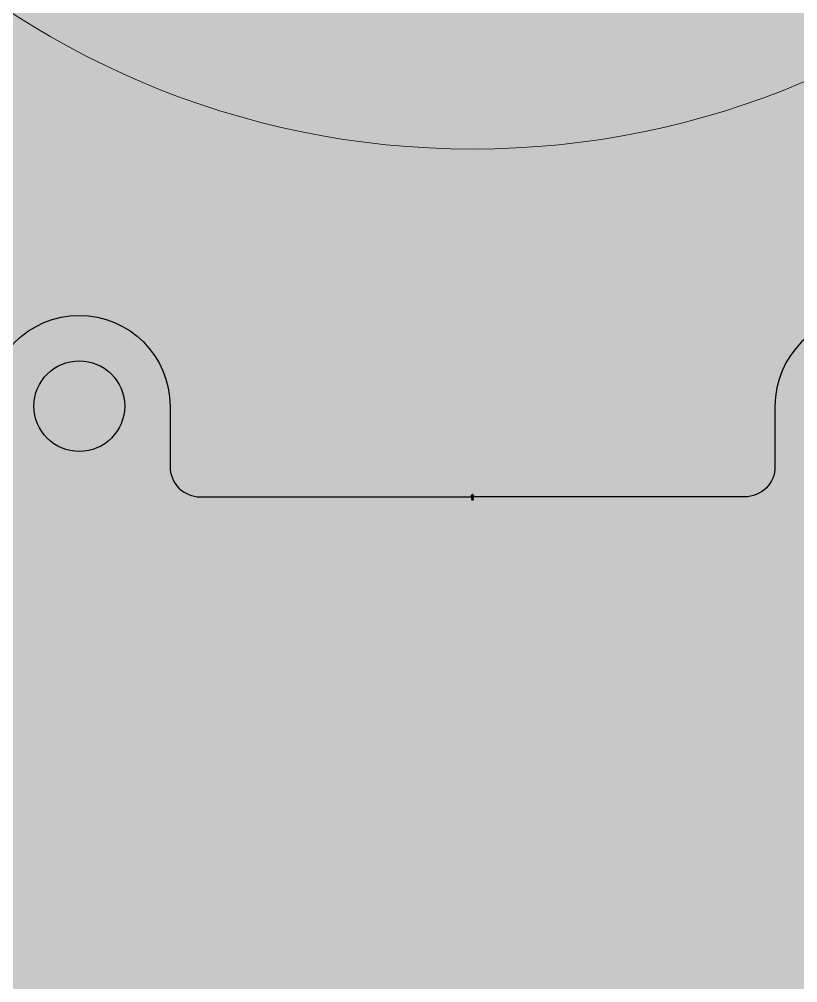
# Model space of a CAD drawing. Header units: millimetres. Extents: x -20671 to 76988, y -14746 to 75470.
# Drawn here: x 6502 to 6759.4, y 11530.9 to 11849.5 of the extents above; entities that cross this region are included whole.
import ezdxf
from ezdxf.enums import TextEntityAlignment as Align

# ---------------------------------------------------------------- set-up
doc = ezdxf.new("R2010")
doc.units = ezdxf.units.MM
doc.set_wipeout_variables(frame=1)
doc.layers.add('PDF_Geometry', color=7, linetype='Continuous', true_color=0xadadad)
doc.layers.add('Техника LTM 1160-5.2 Штрих', color=7, linetype='Continuous', true_color=0xffe79e)
doc.layers.add('Техника LTM 1160-5.2', color=250, linetype='Continuous')
doc.styles.add('arial', font='arial.ttf')
doc.styles.get("Standard").update_dxf_attribs({"font": ''})
doc.styles.get('Standard').set_extended_font_data('Mipgost')

# ---------------------------------------------------------------- blocks, each defined once
blk = doc.blocks.new('LTM 1160-5.2-20230911.16360601')
at = {"layer": 'Техника LTM 1160-5.2 Штрих', "ltscale": 30, "transparency": 16777216}
h = blk.add_hatch(color=256, dxfattribs=at)
h.dxf.hatch_style = 1
edge = h.paths.add_edge_path()
edge.add_arc((0, 328), 52, 54.7554, 125.2446)
edge.add_line((-30.01, 370.47), (-100.37, 320.75))
edge.add_line((-100.37, 320.75), (-200.83, 234.83))
edge.add_arc((0, 0), 309, 130.5373, 160.9778)
edge.add_line((-292.13, 100.71), (-321.18, 16.45))
edge.add_arc((-279.6, -2.24), 45.58, 155.7899, 185.1879)
edge.add_line((-325, -6.37), (-325, -110.6))
edge.add_line((-325, -110.6), (-324.22, -121.78))
edge.add_line((-324.22, -121.78), (-225.02, -800.68))
edge.add_arc((-185.42, -795), 40, 188.1632, 270)
edge.add_line((-185.42, -835), (185.42, -835))
edge.add_arc((185.42, -795), 40, 270, 351.8368)
edge.add_line((225.02, -800.68), (324.22, -121.78))
edge.add_line((324.22, -121.78), (325, -110.6))
edge.add_line((325, -110.6), (325, -6.37))
edge.add_arc((279.6, -2.24), 45.58, 354.8121, 384.2101)
edge.add_line((321.18, 16.45), (292.13, 100.71))
edge.add_arc((0, 0), 309, 19.0222, 49.4627)
edge.add_line((200.83, 234.83), (100.37, 320.75))
edge.add_line((100.37, 320.75), (30.01, 370.47))
at = {"color": 0, "linetype": 'ByBlock', "lineweight": -2, "ltscale": 30, "transparency": 16777216}
blk.add_lwpolyline([(30.01, 370.47, 0.317647), (-30.01, 370.47), (-100.37, 320.75), (-200.83, 234.83, 0.133608), (-292.13, 100.71), (-321.18, 16.45, 0.128981), (-325, -6.37), (-325, -110.6), (-324.22, -121.78), (-225.02, -800.68, 0.373073), (-185.42, -835), (185.42, -835, 0.373073), (225.02, -800.68), (324.22, -121.78), (325, -110.6), (325, -6.37, 0.128981), (321.18, 16.45), (292.13, 100.71, 0.133608), (200.83, 234.83), (100.37, 320.75)], format="xyb", close=True, dxfattribs=at)
for points in [[(-119.42, 304.46, -0.640371), (-112, 301.04, 1.000653), (-58, 301), (-58, 321, -0.414214), (-53, 326), (0, 326)], [(119.42, 304.46, 0.640371), (112, 301.04, -1.000653), (58, 301), (58, 321, 0.414214), (53, 326), (0, 326)], [(-325, -35), (-293, -35, 0.846396), (-281.59, 33.09), (-311.84, 43.52)], [(325, -35), (293, -35, -0.846396), (281.59, 33.09), (311.84, 43.52)], [(-284.3, -395), (-170, -395, 0.414214), (-160, -385), (-160, -365, -1), (-100, -365), (-100, -385, 0.414214), (-90, -395), (0, -395)], [(284.3, -395), (170, -395, -0.414214), (160, -385), (160, -365, 1), (100, -365), (100, -385, -0.414214), (90, -395), (0, -395)]]:
    blk.add_lwpolyline(points, format="xyb", dxfattribs=at)
for points in [[(-242.08, -400), (-189.54, -766.25), (-219.24, -770.51), (-271.78, -404.26)], [(242.08, -400), (189.54, -766.25), (219.24, -770.51), (271.78, -404.26)]]:
    blk.add_lwpolyline(points, close=True, dxfattribs=at)
for centre, radius in [((0, 328), 22), ((-85, 301), 15), ((85, 301), 15), ((0, 0), 67.5), ((-293, 0), 16.11), ((293, 0), 16.11), ((-130, -365), 15), ((130, -365), 15), ((0, -660), 67.5)]:
    blk.add_circle(centre, radius, dxfattribs=at)
at = {"color": 0, "linetype": 'ByBlock', "lineweight": 5, "ltscale": 30, "transparency": 16777216}
blk.add_circle((0, 0), 280, dxfattribs=at)
blk = doc.blocks.new('LTM 1160-5.2-20230911.16435')
at = {"color": 0, "linetype": 'ByBlock', "lineweight": -2, "ltscale": 30, "transparency": 16777216}
blk.add_wipeout([(75, -31), (74, -36), (40, -175), (40, -175), (38, -180), (34, -184), (30, -187), (24, -188), (24, -188), (24, -188), (12, -190), (0, -190), (-12, -190), (-24, -188), (-24, -188), (-24, -188), (-30, -187), (-34, -184), (-38, -180), (-40, -175), (-40, -175), (-74, -36), (-75, -31), (-75, 513), (75, 513)], dxfattribs=at)
at = {"layer": 'Техника LTM 1160-5.2 Штрих', "ltscale": 30, "true_color": 0xadadad, "transparency": 16777216}
h = blk.add_hatch(color=253, dxfattribs=at)
h.dxf.hatch_style = 1
edge = h.paths.add_edge_path()
edge.add_line((75, 513), (75, -31))
edge.add_line((75, -31), (74, -36))
edge.add_line((74, -36), (40, -175))
edge.add_arc((22, -171), 18, 277.39069, 345.96376, ccw=False)
edge.add_arc((0, 0), 190, 262.60931, 277.39069, ccw=False)
edge.add_arc((-22, -171), 18, 194.03624, 262.60931, ccw=False)
edge.add_line((-40, -175), (-74, -36))
edge.add_line((-74, -36), (-75, -31))
edge.add_line((-75, -31), (-75, 513))
edge.add_line((-75, 513), (75, 513))
at = {"color": 0, "linetype": 'ByBlock', "lineweight": -2, "ltscale": 30, "transparency": 16777216}
blk.add_lwpolyline([(75, 513), (75, -31), (74, -36), (40, -175, -0.308467), (24, -188, -0.0645855), (-24, -188, -0.308467), (-40, -175), (-74, -36), (-75, -31), (-75, 513)], format="xyb", close=True, dxfattribs=at)
blk.add_lwpolyline([(75, -31), (74, -26), (18, 216, 0.7919133), (-18, 216), (-74, -26), (-75, -31)], format="xyb", dxfattribs=at)
at = {"layer": 'Defpoints', "color": 0, "linetype": 'ByBlock', "lineweight": -2, "ltscale": 30, "transparency": 16777216}
blk.add_circle((0, 0), 10, dxfattribs=at)
blk = doc.blocks.new('LTM 1160-5.2-9-20230911.164744')
at = {"color": 0, "linetype": 'ByBlock', "lineweight": -2, "ltscale": 30, "transparency": 16777216}
blk.add_blockref('LTM 1160-5.2-20230911.16435', (0, 0), dxfattribs=at)
blk.add_blockref('LTM 1160-5.2-20230911.16360601', (0, 1251), dxfattribs=at)
blk = doc.blocks.new('LTM 1160-5.2-20230911.17012301')
at = {"color": 0, "linetype": 'ByBlock', "lineweight": -2, "ltscale": 30, "transparency": 16777216}
blk.add_wipeout([(-20, 396), (-20, 396), (-22, 395), (-24, 394), (-26, 393), (-28, 391), (-28, 391), (-108, 336), (-108, 336), (-112, 333), (-116, 329), (-119, 325), (-122, 321), (-122, 321), (-122, 321), (-133, 301), (-148, 282), (-164, 265), (-182, 250), (-182, 250), (-182, 250), (-218, 219), (-249, 184), (-274, 144), (-292, 101), (-292, 101), (-323, 10), (-323, 10), (-324, 8), (-325, 5), (-325, 3), (-325, 0), (-325, 0), (-325, -154), (-325, -154), (-325, -155), (-324, -157), (-322, -158), (-320, -159), (-265, -159), (-265, -159), (-263, -159), (-261, -160), (-260, -162), (-260, -163), (-260, -180), (-280, -180), (-280, -200), (-319, -200), (-322, -203), (-322, -237), (-319, -240), (-280, -240), (-280, -260), (-260, -260), (-260, -276), (-260, -276), (-260, -278), (-261, -280), (-263, -281), (-265, -282), (-265, -282), (-320, -282), (-320, -282), (-322, -282), (-324, -283), (-325, -285), (-325, -287), (-325, -293), (-325, -293), (-325, -296), (-324, -300), (-323, -303), (-322, -307), (-313, -330), (-313, -330), (-313, -331), (-312, -332), (-311, -333), (-310, -333), (-282, -405), (-282, -405), (-278, -409), (-274, -409), (-270, -405), (-270, -400), (-270, -400), (-286, -357), (-286, -357), (-286, -340), (-273, -328), (-256, -329), (-244, -341), (-244, -341), (-201, -453), (-201, -453), (-202, -470), (-214, -482), (-231, -482), (-243, -469), (-243, -469), (-260, -426), (-260, -426), (-263, -423), (-268, -423), (-272, -426), (-272, -431), (-272, -431), (-244, -502), (-244, -502), (-245, -504), (-245, -505), (-245, -506), (-245, -507), (-245, -507), (-167, -709), (-160, -721), (-160, -721), (-155, -733), (-147, -744), (-135, -751), (-123, -755), (-123, -755), (123, -755), (123, -755), (135, -751), (147, -744), (155, -733), (160, -721), (160, -721), (167, -709), (245, -507), (245, -507), (245, -506), (245, -505), (245, -504), (244, -502), (244, -502), (272, -431), (272, -431), (272, -426), (268, -423), (263, -423), (260, -426), (260, -426), (243, -469), (243, -469), (231, -482), (214, -482), (202, -470), (201, -453), (201, -453), (244, -341), (244, -341), (256, -329), (273, -328), (286, -340), (286, -357), (270, -400), (270, -400), (270, -405), (274, -409), (278, -409), (282, -405), (282, -405), (310, -333), (310, -333), (311, -333), (312, -332), (313, -331), (313, -330), (322, -307), (322, -307), (323, -303), (324, -300), (325, -296), (325, -293), (325, -287), (325, -287), (325, -285), (324, -283), (322, -282), (320, -282), (265, -282), (265, -282), (263, -281), (261, -280), (260, -278), (260, -276), (260, -276), (260, -260), (280, -260), (280, -240), (319, -240), (322, -237), (322, -203), (319, -200), (280, -200), (280, -180), (260, -180), (260, -163), (260, -163), (260, -162), (261, -160), (263, -159), (265, -159), (320, -159), (320, -159), (322, -158), (324, -157), (325, -155), (325, -154), (325, 0), (325, 0), (325, 3), (325, 5), (324, 8), (323, 10), (323, 10), (292, 101), (292, 101), (274, 144), (249, 184), (218, 219), (182, 250), (182, 250), (182, 250), (164, 265), (148, 282), (133, 301), (122, 321), (122, 321), (122, 321), (119, 325), (116, 329), (112, 333), (108, 336), (28, 391), (28, 391), (26, 393), (24, 394), (22, 395), (20, 396), (20, 396), (20, 435), (-20, 435)], dxfattribs=at)
at = {"layer": 'Техника LTM 1160-5.2 Штрих', "ltscale": 30, "transparency": 16777216}
h = blk.add_hatch(color=256, dxfattribs=at)
h.dxf.hatch_style = 1
edge = h.paths.add_edge_path()
edge.add_line((-20, 435), (-20, 396))
edge.add_arc((0, 350), 50, 113.57794, 124.50101)
edge.add_line((-28, 391), (-108, 336))
edge.add_arc((-85, 303), 41, 124.50077, 153.22091)
edge.add_arc((-300, 411), 200, 306.13509, 333.22087, ccw=False)
edge.add_arc((0, 0), 309, 126.13508, 160.97784)
edge.add_line((-292, 101), (-323, 10))
edge.add_arc((-293, 0), 32, 160.97774, 180.0002)
edge.add_line((-325, 0), (-325, -154))
edge.add_arc((-320, -154), 5, 179.99984, 270.00016)
edge.add_line((-320, -159), (-265, -159))
edge.add_arc((-265, -164), 5, 0.00081, 89.99953, ccw=False)
edge.add_line((-260, -163), (-260, -180))
edge.add_line((-260, -180), (-280, -180))
edge.add_line((-280, -180), (-280, -200))
edge.add_line((-280, -200), (-319, -200))
edge.add_line((-319, -200), (-322, -203))
edge.add_line((-322, -203), (-322, -237))
edge.add_line((-322, -237), (-319, -240))
edge.add_line((-319, -240), (-280, -240))
edge.add_line((-280, -240), (-280, -260))
edge.add_line((-280, -260), (-260, -260))
edge.add_line((-260, -260), (-260, -276))
edge.add_arc((-265, -276), 5, 270.00008, 359.99997, ccw=False)
edge.add_line((-265, -282), (-320, -282))
edge.add_arc((-320, -286), 5, 89.99959, 180.00041)
edge.add_line((-325, -287), (-325, -293))
edge.add_arc((-285, -293), 40.1, 180.01123, 201.01488)
edge.add_line((-322, -307), (-313, -330))
edge.add_arc((-309, -328), 5, 201.05971, 260.8739)
edge.add_line((-310, -333), (-282, -405))
edge.add_arc((-276, -403), 6.5, 201.03753, 381.03734)
edge.add_line((-270, -400), (-286, -357))
edge.add_arc((-265, -349), 22.5, 21.03749, 201.03752, ccw=False)
edge.add_line((-244, -341), (-201, -453))
edge.add_arc((-222, -461), 22.5, -158.96249, 21.03748, ccw=False)
edge.add_line((-243, -469), (-260, -426))
edge.add_arc((-266, -429), 6.5, 21.03747, 201.03765)
edge.add_line((-272, -431), (-244, -502))
edge.add_arc((-241, -506), 5, 142.17504, 201.06094)
edge.add_line((-245, -507), (-167, -709))
edge.add_line((-167, -709), (-160, -721))
edge.add_arc((-116, -710), 45.3, 193.99554, 262.25855)
edge.add_line((-123, -755), (123, -755))
edge.add_arc((116, -710), 45.3, 277.74145, 346.00446)
edge.add_line((160, -721), (167, -709))
edge.add_line((167, -709), (245, -507))
edge.add_arc((241, -506), 5, 338.93906, 397.82496)
edge.add_line((244, -502), (272, -431))
edge.add_arc((266, -429), 6.5, 338.96235, 518.96253)
edge.add_line((260, -426), (243, -469))
edge.add_arc((222, -461), 22.5, 158.96252, 338.96249, ccw=False)
edge.add_line((201, -453), (244, -341))
edge.add_arc((265, -349), 22.5, -21.03752, 158.96251, ccw=False)
edge.add_line((286, -357), (270, -400))
edge.add_arc((276, -403), 6.5, 158.96266, 338.96247)
edge.add_line((282, -405), (310, -333))
edge.add_arc((309, -328), 5, 279.1261, 338.94029)
edge.add_line((313, -330), (322, -307))
edge.add_arc((285, -293), 40.1, 338.98512, 359.98877)
edge.add_line((325, -293), (325, -287))
edge.add_arc((320, -286), 5, 359.99959, 450.00041)
edge.add_line((320, -282), (265, -282))
edge.add_arc((265, -276), 5, 180.00003, 269.99992, ccw=False)
edge.add_line((260, -276), (260, -260))
edge.add_line((260, -260), (280, -260))
edge.add_line((280, -260), (280, -240))
edge.add_line((280, -240), (319, -240))
edge.add_line((319, -240), (322, -237))
edge.add_line((322, -237), (322, -203))
edge.add_line((322, -203), (319, -200))
edge.add_line((319, -200), (280, -200))
edge.add_line((280, -200), (280, -180))
edge.add_line((280, -180), (260, -180))
edge.add_line((260, -180), (260, -163))
edge.add_arc((265, -164), 5, 90.00047, 179.99919, ccw=False)
edge.add_line((265, -159), (320, -159))
edge.add_arc((320, -154), 5, 269.99984, 360.00016)
edge.add_line((325, -154), (325, 0))
edge.add_arc((293, 0), 32, 359.9998, 379.02226)
edge.add_line((323, 10), (292, 101))
edge.add_arc((0, 0), 309, 19.02216, 53.86492)
edge.add_arc((300, 411), 200, 206.77913, 233.86491, ccw=False)
edge.add_arc((85, 303), 41, 26.77909, 55.49923)
edge.add_line((108, 336), (28, 391))
edge.add_arc((0, 350), 50, 55.49899, 66.42206)
edge.add_line((20, 396), (20, 435))
edge.add_line((20, 435), (-20, 435))
at = {"color": 0, "linetype": 'ByBlock', "lineweight": -2, "ltscale": 30, "transparency": 16777216}
blk.add_lwpolyline([(-20, 435), (-20, 396, 0.047697), (-28, 391), (-108, 336, 0.1259754), (-122, 321, -0.1187374), (-182, 250, 0.1532124), (-292, 101), (-323, 10, 0.0831923), (-325, 0), (-325, -154, 0.4142152), (-320, -159), (-265, -159, -0.414207), (-260, -163), (-260, -180), (-280, -180), (-280, -200), (-319, -200), (-322, -203), (-322, -237), (-319, -240), (-280, -240), (-280, -260), (-260, -260), (-260, -276, -0.414213), (-265, -282), (-320, -282, 0.4142177), (-325, -287), (-325, -293, 0.0919031), (-322, -307), (-313, -330, 0.2670804), (-310, -333), (-282, -405, 0.9999983), (-270, -400), (-286, -357, -1.0000002), (-244, -341), (-201, -453, -0.9999997), (-243, -469), (-260, -426, 1.0000016), (-272, -431), (-244, -502, 0.2627457), (-245, -507), (-167, -709), (-160, -721, 0.306986), (-123, -755), (123, -755, 0.306986), (160, -721), (167, -709), (245, -507, 0.2627457), (244, -502), (272, -431, 1.0000016), (260, -426), (243, -469, -0.9999997), (201, -453), (244, -341, -1.0000002), (286, -357), (270, -400, 0.9999983), (282, -405), (310, -333, 0.2670804), (313, -330), (322, -307, 0.0919031), (325, -293), (325, -287, 0.4142177), (320, -282), (265, -282, -0.414213), (260, -276), (260, -260), (280, -260), (280, -240), (319, -240), (322, -237), (322, -203), (319, -200), (280, -200), (280, -180), (260, -180), (260, -163, -0.414207), (265, -159), (320, -159, 0.4142152), (325, -154), (325, 0, 0.0831923), (323, 10), (292, 101, 0.1532124), (182, 250, -0.1187374), (122, 321, 0.1259754), (108, 336), (28, 391, 0.047697), (20, 396), (20, 435)], format="xyb", close=True, dxfattribs=at)
for points in [[(-325, -40, -0.414214), (-320, -35), (-293, -35, 0.8463964), (-282, 33), (-307, 42, -0.4142132), (-310, 48)], [(-20, 396, -0.2087125), (20, 396)], [(325, -40, 0.414214), (320, -35), (293, -35, -0.8463964), (282, 33), (307, 42, 0.4142132), (310, 48)], [(-244, -502, -0.1366227), (-242, -501), (-212, -489, 0.4142135), (-194, -450), (-237, -338, 0.4005564), (-275, -321), (-307, -333, -0.13248), (-310, -333)], [(-160, -721, 0.2185169), (-130, -735), (130, -735, 0.2185169), (160, -721)], [(244, -502, 0.1366227), (242, -501), (212, -489, -0.4142135), (194, -450), (237, -338, -0.4005564), (275, -321), (307, -333, 0.13248), (310, -333)]]:
    blk.add_lwpolyline(points, format="xyb", dxfattribs=at)
for points in [[(-182, 250), (-131, 280), (131, 280), (182, 250)], [(5, 280), (5, 330), (-5, 330), (-5, 280)], [(-280, -240), (-280, -200)], [(-265, -282), (265, -282)], [(-260, -180), (-260, -260)], [(260, -180), (260, -260)], [(280, -240), (280, -200)]]:
    blk.add_lwpolyline(points, dxfattribs=at)
for centre, radius in [((-293, 0), 11), ((-85, 302), 26), ((-85, 302), 15), ((0, 0), 55), ((0, 348), 26), ((85, 302), 26), ((85, 302), 15), ((293, 0), 11), ((0, -620), 60.5)]:
    blk.add_circle(centre, radius, dxfattribs=at)
at = {"color": 0, "linetype": 'ByBlock', "lineweight": 5, "ltscale": 30, "transparency": 16777216}
blk.add_circle((0, 0), 280, dxfattribs=at)
blk = doc.blocks.new('LTM 1160-5.2-20230911.170531')
at = {"color": 0, "linetype": 'ByBlock', "lineweight": -2, "ltscale": 30, "transparency": 16777216}
blk.add_wipeout([(-59, 355), (-59, 355), (-59, 351), (-61, 347), (-62, 344), (-65, 341), (-68, 338), (-79, 345), (-79, 350), (-97, 350), (-97, 350), (-99, 349), (-101, 348), (-103, 347), (-103, 345), (-103, 345), (-178, 145), (-173, 144), (-165, 167), (-157, 164), (-153, 165), (-81, 274), (-81, 274), (-79, 277), (-77, 279), (-75, 281), (-73, 283), (-73, 283), (-62, 264), (-59, 254), (-59, 70), (-59, 70), (-64, 43), (-80, 20), (-102, 5), (-129, 0), (-129, 0), (-129, 0), (-161, 8), (-186, 29), (-198, 60), (-195, 92), (-195, 92), (-171, 165), (-171, 165), (-172, 173), (-177, 179), (-184, 182), (-192, 180), (-192, 180), (-225, 161), (-254, 136), (-276, 105), (-291, 70), (-291, 70), (-291, 70), (-299, 10), (-284, -49), (-250, -99), (-200, -134), (-142, -150), (-129, -150), (129, -150), (129, -150), (189, -139), (241, -108), (279, -61), (297, -3), (295, 58), (291, 70), (291, 70), (276, 105), (254, 136), (225, 161), (192, 180), (192, 180), (192, 180), (184, 182), (177, 179), (172, 173), (171, 165), (171, 165), (195, 92), (195, 92), (198, 60), (186, 29), (161, 8), (129, 0), (129, 0), (129, 0), (102, 5), (80, 20), (64, 43), (59, 70), (59, 70), (59, 254), (62, 264), (73, 283), (73, 283), (75, 281), (77, 279), (79, 277), (81, 274), (153, 165), (157, 164), (165, 167), (173, 144), (178, 145), (103, 345), (103, 345), (103, 347), (101, 348), (99, 349), (97, 350), (97, 350), (79, 350), (79, 345), (68, 338), (65, 341), (65, 341), (62, 344), (61, 347), (59, 351), (59, 355), (59, 355), (59, 433), (-59, 433)], dxfattribs=at)
at = {"layer": 'Техника LTM 1160-5.2 Штрих', "ltscale": 30, "true_color": 0xadadad, "transparency": 16777216}
h = blk.add_hatch(color=253, dxfattribs=at)
h.dxf.hatch_style = 1
edge = h.paths.add_edge_path()
edge.add_line((-59, 433), (-59, 355))
edge.add_arc((-79, 355), 20.1, -44.97259, 0.02764, ccw=False)
edge.add_line((-65, 341), (-68, 338))
edge.add_line((-68, 338), (-79, 345))
edge.add_line((-79, 345), (-79, 350))
edge.add_line((-79, 350), (-97, 350))
edge.add_arc((-97, 343), 6.5, 89.61669, 159.61711)
edge.add_line((-103, 345), (-178, 145))
edge.add_line((-178, 145), (-173, 144))
edge.add_line((-173, 144), (-165, 167))
edge.add_line((-165, 167), (-157, 164))
edge.add_line((-157, 164), (-153, 165))
edge.add_line((-153, 165), (-81, 274))
edge.add_arc((-47, 252), 40, 129.31886, 146.61704, ccw=False)
edge.add_line((-73, 283), (-62, 264))
edge.add_line((-62, 264), (-59, 254))
edge.add_line((-59, 254), (-59, 70))
edge.add_arc((-129, 70), 70, 270, 359.93097, ccw=False)
edge.add_arc((-129, 70), 70, 161.32744, 270, ccw=False)
edge.add_line((-195, 92), (-171, 165))
edge.add_arc((-185, 168), 14, 345.93719, 480.37819)
edge.add_arc((-119, 14), 181, 113.73778, 162.09781)
edge.add_arc((-129, 20), 170, 162.89572, 269.99964)
edge.add_line((-129, -150), (129, -150))
edge.add_arc((129, 20), 170, 270.00036, 377.10428)
edge.add_arc((119, 14), 181, 17.90219, 66.26222)
edge.add_arc((185, 168), 14, 59.62181, 194.06281)
edge.add_line((171, 165), (195, 92))
edge.add_arc((129, 70), 70, -90, 18.67256, ccw=False)
edge.add_arc((129, 70), 70, 180.06903, 270, ccw=False)
edge.add_line((59, 70), (59, 254))
edge.add_line((59, 254), (62, 264))
edge.add_line((62, 264), (73, 283))
edge.add_arc((47, 252), 40, 33.38296, 50.68114, ccw=False)
edge.add_line((81, 274), (153, 165))
edge.add_line((153, 165), (157, 164))
edge.add_line((157, 164), (165, 167))
edge.add_line((165, 167), (173, 144))
edge.add_line((173, 144), (178, 145))
edge.add_line((178, 145), (103, 345))
edge.add_arc((97, 343), 6.5, 20.38289, 90.38331)
edge.add_line((97, 350), (79, 350))
edge.add_line((79, 350), (79, 345))
edge.add_line((79, 345), (68, 338))
edge.add_line((68, 338), (65, 341))
edge.add_arc((79, 355), 20.1, 179.97236, 224.97259, ccw=False)
edge.add_line((59, 355), (59, 433))
edge.add_line((59, 433), (-59, 433))
at = {"color": 0, "linetype": 'ByBlock', "lineweight": -2, "ltscale": 30, "transparency": 16777216}
blk.add_lwpolyline([(-59, 433), (-59, 355, -0.1989134), (-65, 341), (-68, 338), (-79, 345), (-79, 350), (-97, 350, 0.3153008), (-103, 345), (-178, 145), (-173, 144), (-165, 167), (-157, 164), (-153, 165), (-81, 274, -0.0756212), (-73, 283), (-62, 264), (-59, 254), (-59, 70, -0.4138607), (-129, 0, -0.5132275), (-195, 92), (-171, 165, 0.6646563), (-192, 180, 0.214199), (-291, 70, 0.5046103), (-129, -150), (129, -150, 0.5046103), (291, 70, 0.214199), (192, 180, 0.6646563), (171, 165), (195, 92, -0.5132275), (129, 0, -0.4138607), (59, 70), (59, 254), (62, 264), (73, 283, -0.0756212), (81, 274), (153, 165), (157, 164), (165, 167), (173, 144), (178, 145), (103, 345, 0.3153008), (97, 350), (79, 350), (79, 345), (68, 338), (65, 341, -0.1989134), (59, 355), (59, 433)], format="xyb", close=True, dxfattribs=at)
for points in [[(-68, 338), (-55, 330, -0.6442998), (-59, 290, 0.0959232), (-73, 283)], [(68, 338), (55, 330, 0.6442998), (59, 290, -0.0959232), (73, 283)]]:
    blk.add_lwpolyline(points, format="xyb", dxfattribs=at)
for centre, radius in [((-66, 311), 15), ((0, 0), 10), ((66, 311), 15)]:
    blk.add_circle(centre, radius, dxfattribs=at)
blk = doc.blocks.new('LTM 1160-5.2-5-20230912.100055')
at = {"color": 0, "linetype": 'ByBlock', "lineweight": -2, "ltscale": 30, "transparency": 16777216}
blk.add_blockref('LTM 1160-5.2-20230911.170531', (0, 0), dxfattribs=at)
blk.add_blockref('LTM 1160-5.2-20230911.17012301', (0, 1125), dxfattribs=at)
blk = doc.blocks.new('LTM 1160-5.2-20230912.09592')
at = {"color": 0, "linetype": 'ByBlock', "lineweight": -2, "ltscale": 30, "transparency": 16777216}
blk.add_wipeout([(59, -25), (31, -138), (31, -138), (29, -142), (27, -145), (23, -148), (19, -149), (19, -149), (19, -149), (10, -150), (0, -150), (-10, -150), (-19, -149), (-19, -149), (-19, -149), (-23, -148), (-27, -145), (-29, -142), (-31, -138), (-31, -138), (-59, -25), (-59, 370), (59, 370)], dxfattribs=at)
at = {"layer": 'Техника LTM 1160-5.2 Штрих', "ltscale": 30, "true_color": 0xadadad, "transparency": 16777216}
h = blk.add_hatch(color=253, dxfattribs=at)
h.dxf.hatch_style = 1
edge = h.paths.add_edge_path()
edge.add_line((59, 370), (59, -25))
edge.add_line((59, -25), (31, -138))
edge.add_arc((17, -135), 14.2, 277.93523, 345.43814, ccw=False)
edge.add_arc((0, 0), 150, 262.59008, 277.40992, ccw=False)
edge.add_arc((-17, -135), 14.2, 194.56186, 262.06477, ccw=False)
edge.add_line((-31, -138), (-59, -25))
edge.add_line((-59, -25), (-59, 370))
edge.add_line((-59, 370), (59, 370))
at = {"color": 0, "linetype": 'ByBlock', "lineweight": -2, "ltscale": 30, "transparency": 16777216}
blk.add_lwpolyline([(59, 370), (59, -25), (31, -138, -0.3033606), (19, -149, -0.064754), (-19, -149, -0.3033606), (-31, -138), (-59, -25), (-59, 370)], format="xyb", close=True, dxfattribs=at)
blk.add_lwpolyline([(59, -25), (46, 70), (13, 174, 0.6274895), (-13, 174), (-46, 70), (-59, -25)], format="xyb", dxfattribs=at)
at = {"layer": 'Defpoints', "color": 0, "linetype": 'ByBlock', "lineweight": -2, "ltscale": 30, "transparency": 16777216}
blk.add_circle((0, 0), 10, dxfattribs=at)
blk = doc.blocks.new('LTM 1160-5.2-5-20230912.1001')
at = {"color": 0, "linetype": 'ByBlock', "lineweight": -2, "ltscale": 30, "transparency": 16777216}
blk.add_blockref('LTM 1160-5.2-20230912.09592', (0, 0), dxfattribs=at)
blk.add_blockref('LTM 1160-5.2-20230911.17012301', (0, 1015), dxfattribs=at)
blk = doc.blocks.new('LTM 1160-5.2-20230912.100431')
at = {"color": 0, "linetype": 'ByBlock', "lineweight": -2, "ltscale": 30, "transparency": 16777216}
blk.add_wipeout([(-20, 385), (-92, 385), (-92, 385), (-94, 384), (-96, 382), (-97, 380), (-96, 377), (-96, 377), (-94, 359), (-107, 346), (-125, 346), (-136, 361), (-136, 361), (-138, 364), (-141, 365), (-145, 364), (-147, 361), (-147, 361), (-172, 265), (-172, 265), (-174, 260), (-177, 256), (-180, 252), (-184, 249), (-184, 249), (-184, 249), (-219, 218), (-249, 183), (-274, 143), (-292, 101), (-292, 101), (-323, 10), (-323, 10), (-324, 8), (-325, 5), (-325, 3), (-325, 0), (-325, 0), (-325, -80), (-325, -80), (-325, -82), (-325, -84), (-324, -86), (-324, -88), (-255, -326), (-255, -326), (-250, -331), (-243, -332), (-238, -328), (-237, -321), (-250, -277), (-250, -277), (-249, -262), (-237, -252), (-221, -254), (-212, -266), (-178, -381), (-178, -381), (-180, -396), (-192, -406), (-207, -404), (-217, -392), (-229, -348), (-229, -348), (-234, -342), (-241, -342), (-246, -346), (-247, -353), (-158, -656), (-158, -656), (-153, -668), (-144, -677), (-133, -683), (-120, -685), (-120, -685), (120, -685), (120, -685), (133, -683), (144, -677), (153, -668), (158, -656), (158, -656), (247, -353), (247, -353), (246, -346), (241, -342), (234, -342), (229, -348), (217, -392), (217, -392), (207, -404), (192, -406), (180, -396), (178, -381), (212, -266), (212, -266), (221, -254), (237, -252), (249, -262), (250, -277), (237, -321), (237, -321), (238, -328), (243, -332), (250, -331), (255, -326), (324, -88), (324, -88), (324, -86), (325, -84), (325, -82), (325, -80), (325, -80), (325, 0), (325, 0), (325, 3), (325, 5), (324, 8), (323, 10), (323, 10), (292, 101), (292, 101), (274, 143), (249, 183), (219, 218), (184, 249), (184, 249), (184, 249), (180, 252), (177, 256), (174, 260), (172, 265), (147, 361), (147, 361), (145, 364), (141, 365), (138, 364), (136, 361), (136, 361), (136, 361), (125, 346), (107, 346), (94, 359), (96, 377), (96, 377), (97, 380), (96, 382), (94, 384), (92, 385), (20, 385), (20, 412), (-20, 412)], dxfattribs=at)
at = {"layer": 'Техника LTM 1160-5.2 Штрих', "ltscale": 30, "transparency": 16777216}
h = blk.add_hatch(color=256, dxfattribs=at)
h.dxf.hatch_style = 1
edge = h.paths.add_edge_path()
edge.add_line((-20, 412), (-20, 385))
edge.add_line((-20, 385), (-92, 385))
edge.add_arc((-92, 380), 5, 90, 211.23293)
edge.add_arc((-115, 366), 22, -167.16041, 31.23293, ccw=False)
edge.add_arc((-142, 360), 5.33, 15.83057, 162.11459)
edge.add_line((-147, 361), (-172, 265))
edge.add_arc((-201, 273), 30, 306.46249, 345, ccw=False)
edge.add_arc((0, 0), 309, 126.46249, 160.97782)
edge.add_line((-292, 101), (-323, 10))
edge.add_arc((-293, 0), 32, 160.97782, 180)
edge.add_line((-325, 0), (-325, -80))
edge.add_arc((-306, -82), 19.1, 175.31991, 200.92297)
edge.add_line((-324, -88), (-255, -326))
edge.add_arc((-246, -323), 9, 196.24288, 376.24288)
edge.add_line((-237, -321), (-250, -277))
edge.add_arc((-231, -271), 20, 16.24288, 196.24288, ccw=False)
edge.add_line((-212, -266), (-178, -381))
edge.add_arc((-197, -386), 20, -163.75712, 16.24288, ccw=False)
edge.add_line((-217, -392), (-229, -348))
edge.add_arc((-238, -350), 9, 16.24288, 196.24288)
edge.add_line((-247, -353), (-158, -656))
edge.add_arc((-120, -645), 40, 196.24288, 270)
edge.add_line((-120, -685), (120, -685))
edge.add_arc((120, -645), 40, 270, 343.75712)
edge.add_line((158, -656), (247, -353))
edge.add_arc((238, -350), 9, 343.75712, 523.75712)
edge.add_line((229, -348), (217, -392))
edge.add_arc((197, -386), 20, 163.75712, 343.75712, ccw=False)
edge.add_line((178, -381), (212, -266))
edge.add_arc((231, -271), 20, -16.24288, 163.75712, ccw=False)
edge.add_line((250, -277), (237, -321))
edge.add_arc((246, -323), 9, 163.75712, 343.75712)
edge.add_line((255, -326), (324, -88))
edge.add_arc((306, -82), 19.1, 339.07703, 364.68009)
edge.add_line((325, -80), (325, 0))
edge.add_arc((293, 0), 32, 0, 19.02218)
edge.add_line((323, 10), (292, 101))
edge.add_arc((0, 0), 309, 19.02218, 53.53751)
edge.add_arc((201, 273), 30, 195, 233.53751, ccw=False)
edge.add_line((172, 265), (147, 361))
edge.add_arc((142, 360), 5.33, 17.88541, 164.16943)
edge.add_arc((115, 366), 22, 148.76707, 347.16041, ccw=False)
edge.add_arc((92, 380), 5, 328.76707, 450)
edge.add_line((92, 385), (20, 385))
edge.add_line((20, 385), (20, 412))
edge.add_line((20, 412), (-20, 412))
h = blk.add_hatch(color=256, dxfattribs=at)
h.dxf.hatch_style = 1
edge = h.paths.add_edge_path()
edge.add_arc((115, 365), 20, 0, 360)
edge = h.paths.add_edge_path()
edge.add_arc((-115, 365), 20, 0, 360)
at = {"color": 0, "linetype": 'ByBlock', "lineweight": -2, "ltscale": 30, "transparency": 16777216}
blk.add_lwpolyline([(-20, 412), (-20, 385), (-92, 385, 0.5845456), (-96, 377, -1.1749269), (-136, 361, 0.7418807), (-147, 361), (-172, 265, -0.1697546), (-184, 249, 0.1517506), (-292, 101), (-323, 10, 0.083191), (-325, 0), (-325, -80, 0.1121815), (-324, -88), (-255, -326, 1), (-237, -321), (-250, -277, -1), (-212, -266), (-178, -381, -1), (-217, -392), (-229, -348, 1), (-247, -353), (-158, -656, 0.3334173), (-120, -685), (120, -685, 0.3334173), (158, -656), (247, -353, 1), (229, -348), (217, -392, -1), (178, -381), (212, -266, -1), (250, -277), (237, -321, 1), (255, -326), (324, -88, 0.1121815), (325, -80), (325, 0, 0.083191), (323, 10), (292, 101, 0.1517506), (184, 249, -0.1697546), (172, 265), (147, 361, 0.7418807), (136, 361, -1.1749269), (96, 377, 0.5845456), (92, 385), (20, 385), (20, 412)], format="xyb", close=True, dxfattribs=at)
for points in [[(-325, -35), (-293, -35, 0.8463964), (-282, 33), (-312, 44)], [(325, -35), (293, -35, -0.8463964), (282, 33), (312, 44)]]:
    blk.add_lwpolyline(points, format="xyb", dxfattribs=at)
for centre, radius in [((-293, 0), 11), ((-115, 365), 20), ((-85, 301), 26), ((-85, 301), 15), ((0, 0), 55), ((0, 335), 25.5), ((85, 301), 26), ((85, 301), 15), ((115, 365), 20), ((293, 0), 11), ((-130, -365), 26), ((-130, -365), 15), ((0, -580), 48), ((130, -365), 26), ((130, -365), 15)]:
    blk.add_circle(centre, radius, dxfattribs=at)
at = {"color": 0, "linetype": 'ByBlock', "lineweight": 5, "ltscale": 30, "transparency": 16777216}
blk.add_circle((0, 0), 280, dxfattribs=at)
blk = doc.blocks.new('LTM 1160-5.2-20230912.100755')
at = {"color": 0, "linetype": 'ByBlock', "lineweight": -2, "ltscale": 30, "transparency": 16777216}
blk.add_wipeout([(48, 284), (59, 286), (65, 283), (145, 109), (141, 107), (128, 134), (72, 206), (72, 206), (67, 211), (62, 215), (56, 218), (50, 219), (50, 219), (50, 219), (47, 220), (45, 221), (42, 223), (40, 224), (40, 224), (48, 187), (48, 56), (48, 56), (52, 35), (64, 16), (82, 4), (103, 0), (103, 0), (103, 0), (129, 6), (149, 23), (159, 47), (157, 73), (157, 73), (138, 132), (138, 132), (138, 139), (142, 144), (149, 146), (156, 143), (156, 143), (190, 114), (190, 114), (222, 72), (235, 20), (227, -33), (198, -78), (154, -108), (103, -118), (-104, -118), (-104, -118), (-156, -107), (-200, -76), (-228, -31), (-235, 22), (-221, 74), (-190, 114), (-156, 143), (-156, 143), (-149, 146), (-142, 144), (-138, 139), (-138, 132), (-138, 132), (-157, 73), (-157, 73), (-159, 47), (-149, 23), (-129, 6), (-104, 0), (-104, 0), (-104, 0), (-82, 4), (-64, 16), (-52, 35), (-48, 56), (-48, 56), (-48, 187), (-40, 224), (-40, 224), (-42, 223), (-45, 221), (-47, 220), (-50, 219), (-50, 219), (-50, 219), (-56, 218), (-62, 215), (-67, 211), (-72, 206), (-72, 206), (-128, 134), (-141, 107), (-145, 109), (-65, 283), (-59, 286), (-48, 284), (-48, 356), (48, 356)], dxfattribs=at)
at = {"layer": 'Техника LTM 1160-5.2 Штрих', "ltscale": 30, "true_color": 0xadadad, "transparency": 16777216}
h = blk.add_hatch(color=253, dxfattribs=at)
h.dxf.hatch_style = 1
edge = h.paths.add_edge_path()
edge.add_line((48, 356), (48, 284))
edge.add_line((48, 284), (59, 286))
edge.add_line((59, 286), (65, 283))
edge.add_line((65, 283), (145, 109))
edge.add_line((145, 109), (141, 107))
edge.add_line((141, 107), (128, 134))
edge.add_line((128, 134), (72, 206))
edge.add_arc((44, 185), 35, 37.9826, 80.4512)
edge.add_arc((53, 237), 18, 224.57061, 260.45121, ccw=False)
edge.add_line((40, 224), (48, 187))
edge.add_line((48, 187), (48, 56))
edge.add_arc((104, 56), 56, 180, 270)
edge.add_arc((104, 56), 56, 270, 377.80396)
edge.add_line((157, 73), (138, 132))
edge.add_arc((148, 135), 11, 49.19958, 197.80396, ccw=False)
edge.add_line((156, 143), (190, 114))
edge.add_arc((103, 14), 132, -90, 49.19958, ccw=False)
edge.add_line((103, -118), (-104, -118))
edge.add_arc((-103, 14), 132, 130.80042, 270, ccw=False)
edge.add_line((-190, 114), (-156, 143))
edge.add_arc((-148, 135), 11, -17.80396, 130.80042, ccw=False)
edge.add_line((-138, 132), (-157, 73))
edge.add_arc((-104, 56), 56, 162.19604, 270)
edge.add_arc((-104, 56), 56, 270, 360)
edge.add_line((-48, 56), (-48, 187))
edge.add_line((-48, 187), (-40, 224))
edge.add_arc((-53, 237), 18, 279.54879, 315.42939, ccw=False)
edge.add_arc((-44, 185), 35, 99.5488, 142.0174)
edge.add_line((-72, 206), (-128, 134))
edge.add_line((-128, 134), (-141, 107))
edge.add_line((-141, 107), (-145, 109))
edge.add_line((-145, 109), (-65, 283))
edge.add_line((-65, 283), (-59, 286))
edge.add_line((-59, 286), (-48, 284))
edge.add_line((-48, 284), (-48, 356))
edge.add_line((-48, 356), (48, 356))
at = {"color": 0, "linetype": 'ByBlock', "lineweight": -2, "ltscale": 30, "transparency": 16777216}
blk.add_lwpolyline([(48, 356), (48, 284), (59, 286), (65, 283), (145, 109), (141, 107), (128, 134), (72, 206, 0.1874548), (50, 219, -0.1578504), (40, 224), (48, 187), (48, 56, 0.4142136), (103, 0, 0.5084485), (157, 73), (138, 132, -0.7576969), (156, 143), (190, 114, -0.6950154), (103, -118), (-104, -118, -0.6950154), (-190, 114), (-156, 143, -0.7576969), (-138, 132), (-157, 73, 0.5084485), (-104, 0, 0.4142136), (-48, 56), (-48, 187), (-40, 224, -0.1578504), (-50, 219, 0.1874548), (-72, 206), (-128, 134), (-141, 107), (-145, 109), (-65, 283), (-59, 286), (-48, 284), (-48, 356)], format="xyb", close=True, dxfattribs=at)
for points in [[(-40, 224, 0.3960505), (-40, 249, -0.1730793), (-46, 265), (-47, 284), (-48, 284)], [(40, 224, -0.3960505), (40, 249, 0.1730793), (46, 265), (47, 284), (48, 284)]]:
    blk.add_lwpolyline(points, format="xyb", dxfattribs=at)
for centre in [(-53, 237), (53, 237)]:
    blk.add_circle(centre, 12, dxfattribs=at)
at = {"layer": 'Defpoints', "color": 0, "linetype": 'ByBlock', "lineweight": -2, "ltscale": 30, "transparency": 16777216}
blk.add_circle((0, 0), 10, dxfattribs=at)
blk = doc.blocks.new('LTM 1160-5.2-3-20230912.10531301')
at = {"color": 0, "linetype": 'ByBlock', "lineweight": -2, "ltscale": 30, "transparency": 16777216}
blk.add_blockref('LTM 1160-5.2-20230912.100755', (0, 0), dxfattribs=at)
blk.add_blockref('LTM 1160-5.2-20230912.100431', (0, 992), dxfattribs=at)
blk = doc.blocks.new('LTM 1160-5.2-20230912.10134301')
at = {"color": 0, "linetype": 'ByBlock', "lineweight": -2, "ltscale": 30, "transparency": 16777216}
blk.add_wipeout([(47, -20), (47, -23), (26, -109), (26, -109), (24, -112), (22, -114), (20, -116), (17, -117), (17, -117), (8, -118), (0, -118), (-8, -118), (-17, -117), (-17, -117), (-17, -117), (-20, -116), (-22, -114), (-24, -112), (-26, -109), (-26, -109), (-47, -23), (-48, -20), (-48, 307), (47, 307)], dxfattribs=at)
at = {"layer": 'Техника LTM 1160-5.2 Штрих', "ltscale": 30, "true_color": 0xadadad, "transparency": 16777216}
h = blk.add_hatch(color=253, dxfattribs=at)
h.dxf.hatch_style = 1
edge = h.paths.add_edge_path()
edge.add_line((47, 307), (47, -20))
edge.add_line((47, -20), (47, -23))
edge.add_line((47, -23), (26, -109))
edge.add_arc((15, -106), 11, 278.05434, 345.96375, ccw=False)
edge.add_arc((0, 0), 118, 261.94567, 278.05433, ccw=False)
edge.add_arc((-15, -106), 11, 194.03625, 261.94567, ccw=False)
edge.add_line((-26, -109), (-47, -23))
edge.add_line((-47, -23), (-48, -20))
edge.add_line((-48, -20), (-48, 307))
edge.add_line((-48, 307), (47, 307))
at = {"color": 0, "linetype": 'ByBlock', "lineweight": -2, "ltscale": 30, "transparency": 16777216}
blk.add_lwpolyline([(47, 307), (47, -20), (47, -23), (26, -109, -0.3052986), (17, -117, -0.0704033), (-17, -117, -0.3052986), (-26, -109), (-47, -23), (-48, -20), (-48, 307)], format="xyb", close=True, dxfattribs=at)
blk.add_lwpolyline([(47, -23), (47, -16), (11, 138, 0.7909191), (-11, 138), (-47, -16), (-47, -23)], format="xyb", dxfattribs=at)
at = {"layer": 'Defpoints', "color": 0, "linetype": 'ByBlock', "lineweight": -2, "ltscale": 30, "transparency": 16777216}
blk.add_circle((0, 0), 10, dxfattribs=at)
blk = doc.blocks.new('LTM 1160-5.2-3-20230912.105318')
at = {"color": 0, "linetype": 'ByBlock', "lineweight": -2, "ltscale": 30, "transparency": 16777216}
blk.add_blockref('LTM 1160-5.2-20230912.100431', (0, 992), dxfattribs=at)
blk.add_blockref('LTM 1160-5.2-20230912.10134301', (0, 0), dxfattribs=at)
blk = doc.blocks.new('LTM 1160-5.2-20230912.102745')
at = {"color": 0, "linetype": 'ByBlock', "lineweight": -2, "ltscale": 30, "transparency": 16777216}
blk.add_wipeout([(-45, 50), (-37, -22), (-37, -25), (-23, -82), (-23, -82), (-20, -87), (-17, -92), (-12, -95), (-6, -96), (-6, -96), (-6, -96), (-3, -96), (0, -96), (3, -96), (6, -96), (6, -96), (6, -96), (12, -95), (17, -92), (20, -87), (23, -82), (23, -82), (37, -25), (37, -22), (45, 50), (34, 262), (-34, 262)], dxfattribs=at)
at = {"layer": 'Техника LTM 1160-5.2 Штрих', "ltscale": 30, "true_color": 0xadadad, "transparency": 16777216}
h = blk.add_hatch(color=253, dxfattribs=at)
h.dxf.hatch_style = 1
edge = h.paths.add_edge_path()
edge.add_line((-34, 262), (-45, 50))
edge.add_line((-45, 50), (-37, -22))
edge.add_line((-37, -22), (-37, -25))
edge.add_line((-37, -25), (-23, -82))
edge.add_arc((-5, -78), 18, 194.04105, 266.21026)
edge.add_arc((0, 0), 96, 266.21026, 273.78974)
edge.add_arc((5, -78), 18, 273.78974, 345.95895)
edge.add_line((23, -82), (37, -25))
edge.add_line((37, -25), (37, -22))
edge.add_line((37, -22), (45, 50))
edge.add_line((45, 50), (34, 262))
edge.add_line((34, 262), (-34, 262))
at = {"color": 0, "linetype": 'ByBlock', "lineweight": -2, "ltscale": 30, "transparency": 16777216}
blk.add_lwpolyline([(-34, 262), (-45, 50), (-37, -22), (-37, -25), (-23, -82, 0.3257361), (-6, -96, 0.0330838), (6, -96, 0.3257361), (23, -82), (37, -25), (37, -22), (45, 50), (34, 262)], format="xyb", close=True, dxfattribs=at)
blk.add_lwpolyline([(-37, -17), (-18, 98, -0.8452916), (18, 98), (37, -17)], format="xyb", dxfattribs=at)
at = {"layer": 'Defpoints', "color": 0, "linetype": 'ByBlock', "lineweight": -2, "ltscale": 30, "transparency": 16777216}
blk.add_circle((0, 0), 10, dxfattribs=at)
blk = doc.blocks.new('LTM 1160-5.2-20230912.101951')
at = {"color": 0, "linetype": 'ByBlock', "lineweight": -2, "ltscale": 30, "transparency": 16777216}
blk.add_wipeout([(-20, 385), (-79, 385), (-79, 385), (-80, 385), (-82, 384), (-83, 384), (-83, 382), (-83, 382), (-92, 367), (-93, 365), (-93, 365), (-99, 350), (-113, 343), (-128, 347), (-136, 361), (-136, 361), (-138, 364), (-141, 365), (-144, 364), (-146, 361), (-146, 361), (-173, 265), (-173, 265), (-174, 260), (-177, 256), (-180, 252), (-184, 249), (-184, 249), (-219, 218), (-249, 183), (-274, 143), (-292, 101), (-292, 101), (-323, 10), (-323, 10), (-324, 8), (-325, 5), (-325, 3), (-325, 0), (-325, 0), (-325, -70), (-322, -92), (-246, -326), (-246, -326), (-242, -331), (-235, -332), (-230, -327), (-229, -321), (-243, -277), (-243, -277), (-242, -261), (-230, -251), (-214, -253), (-205, -266), (-205, -266), (-168, -380), (-168, -380), (-170, -396), (-181, -405), (-196, -404), (-206, -393), (-220, -349), (-220, -349), (-225, -343), (-232, -343), (-237, -347), (-238, -354), (-159, -599), (-159, -599), (-153, -610), (-144, -619), (-133, -625), (-121, -626), (-121, -626), (121, -626), (121, -626), (133, -625), (144, -619), (153, -610), (159, -599), (159, -599), (238, -354), (238, -354), (237, -347), (232, -343), (225, -343), (220, -349), (206, -393), (206, -393), (196, -404), (181, -405), (170, -396), (168, -380), (205, -266), (205, -266), (214, -253), (230, -251), (242, -261), (243, -277), (229, -321), (229, -321), (230, -327), (235, -332), (242, -331), (246, -326), (322, -92), (325, -70), (325, 0), (325, 0), (325, 3), (325, 5), (324, 8), (323, 10), (292, 101), (292, 101), (274, 143), (249, 183), (219, 218), (184, 249), (184, 249), (184, 249), (180, 252), (177, 256), (174, 260), (173, 265), (146, 361), (146, 361), (144, 364), (141, 365), (138, 364), (136, 361), (136, 361), (128, 347), (113, 343), (99, 350), (93, 365), (93, 365), (92, 367), (83, 382), (83, 382), (83, 384), (82, 384), (80, 385), (79, 385), (79, 385), (20, 385), (20, 412), (-20, 412)], dxfattribs=at)
at = {"layer": 'Техника LTM 1160-5.2 Штрих', "ltscale": 30, "transparency": 16777216}
h = blk.add_hatch(color=256, dxfattribs=at)
h.dxf.hatch_style = 1
edge = h.paths.add_edge_path()
edge.add_line((-20, 412), (-20, 385))
edge.add_line((-20, 385), (-79, 385))
edge.add_arc((-79, 380), 5, 90, 150)
edge.add_line((-83, 382), (-92, 367))
edge.add_line((-92, 367), (-93, 365))
edge.add_arc((-115, 364), 21.8, -171.09716, 0.95832, ccw=False)
edge.add_arc((-141, 360), 5, 12.83959, 164.72408)
edge.add_line((-146, 361), (-173, 265))
edge.add_arc((-201, 273), 30, 306.46249, 344.72408, ccw=False)
edge.add_arc((0, 0), 309, 126.46249, 160.97782)
edge.add_line((-292, 101), (-323, 10))
edge.add_arc((-293, 0), 32, 160.97782, 180)
edge.add_line((-325, 0), (-325, -70))
edge.add_line((-325, -70), (-322, -92))
edge.add_line((-322, -92), (-246, -326))
edge.add_arc((-238, -323), 9, 197.83501, 377.83501)
edge.add_line((-229, -321), (-243, -277))
edge.add_arc((-224, -271), 19.8, 13.12919, 198.40444, ccw=False)
edge.add_line((-205, -266), (-168, -380))
edge.add_arc((-187, -386), 20, -162.16499, 17.83501, ccw=False)
edge.add_line((-206, -393), (-220, -349))
edge.add_arc((-229, -351), 9, 17.83501, 197.83501)
edge.add_line((-238, -354), (-159, -599))
edge.add_arc((-121, -586), 40, 197.83501, 270)
edge.add_line((-121, -626), (121, -626))
edge.add_arc((121, -586), 40, 270, 342.16499)
edge.add_line((159, -599), (238, -354))
edge.add_arc((229, -351), 9, 342.16499, 522.16499)
edge.add_line((220, -349), (206, -393))
edge.add_arc((187, -386), 20, 162.16499, 342.16499, ccw=False)
edge.add_line((168, -380), (205, -266))
edge.add_arc((224, -271), 19.8, -18.40444, 166.87081, ccw=False)
edge.add_line((243, -277), (229, -321))
edge.add_arc((238, -323), 9, 162.16499, 342.16499)
edge.add_line((246, -326), (322, -92))
edge.add_line((322, -92), (325, -70))
edge.add_line((325, -70), (325, 0))
edge.add_arc((293, 0), 32, 360, 379.02218)
edge.add_line((323, 10), (292, 101))
edge.add_arc((0, 0), 309, 19.02218, 53.53751)
edge.add_arc((201, 273), 30, 195.27592, 233.53751, ccw=False)
edge.add_line((173, 265), (146, 361))
edge.add_arc((141, 360), 5, 15.27592, 167.16041)
edge.add_arc((115, 364), 21.8, 179.04168, 351.09716, ccw=False)
edge.add_line((93, 365), (92, 367))
edge.add_line((92, 367), (83, 382))
edge.add_arc((79, 380), 5, 30, 90)
edge.add_line((79, 385), (20, 385))
edge.add_line((20, 385), (20, 412))
edge.add_line((20, 412), (-20, 412))
edge = h.paths.add_edge_path(flags=17)
edge.add_arc((115, 364), 20, 0, 360)
edge = h.paths.add_edge_path(flags=17)
edge.add_arc((-115, 364), 20, 0, 360)
at = {"color": 0, "linetype": 'ByBlock', "lineweight": -2, "ltscale": 30, "transparency": 16777216}
blk.add_lwpolyline([(-20, 412), (-20, 385), (-79, 385, 0.2679492), (-83, 382), (-92, 367), (-93, 365, -0.9329677), (-136, 361, 0.7804743), (-146, 361), (-173, 265, -0.1685162), (-184, 249, 0.1517506), (-292, 101), (-323, 10, 0.083191), (-325, 0), (-325, -70), (-322, -92), (-246, -326, 1), (-229, -321), (-243, -277, -1.0471284), (-205, -266), (-168, -380, -1), (-206, -393), (-220, -349, 1), (-238, -354), (-159, -599, 0.3257158), (-121, -626), (121, -626, 0.3257158), (159, -599), (238, -354, 1), (220, -349), (206, -393, -1), (168, -380), (205, -266, -1.0471284), (243, -277), (229, -321, 1), (246, -326), (322, -92), (325, -70), (325, 0, 0.083191), (323, 10), (292, 101, 0.1517506), (184, 249, -0.1685162), (173, 265), (146, 361, 0.7804743), (136, 361, -0.9329677), (93, 365), (92, 367), (83, 382, 0.2679492), (79, 385), (20, 385), (20, 412)], format="xyb", close=True, dxfattribs=at)
for points in [[(-325, -35), (-293, -35, 0.8463964), (-282, 33), (-312, 44)], [(325, -35), (293, -35, -0.8463964), (282, 33), (312, 44)]]:
    blk.add_lwpolyline(points, format="xyb", dxfattribs=at)
for centre, radius in [((-293, 0), 11), ((-115, 364), 20), ((-85, 302), 26), ((-85, 302), 15), ((0, 0), 55.1), ((0, 335), 25.5), ((85, 302), 26), ((85, 302), 15), ((115, 364), 20), ((293, 0), 11), ((-130, -366), 26), ((-130, -366), 15), ((0, -530), 30.5), ((130, -366), 26), ((130, -366), 15)]:
    blk.add_circle(centre, radius, dxfattribs=at)
at = {"color": 0, "linetype": 'ByBlock', "lineweight": 5, "ltscale": 30, "transparency": 16777216}
blk.add_circle((0, 0), 280, dxfattribs=at)
blk = doc.blocks.new('LTM 1160-5.2-1-20230912.105329')
at = {"color": 0, "linetype": 'ByBlock', "lineweight": -2, "ltscale": 30, "transparency": 16777216}
blk.add_blockref('LTM 1160-5.2-20230912.102745', (0, 0), dxfattribs=at)
blk.add_blockref('LTM 1160-5.2-20230912.101951', (0, 888), dxfattribs=at)
blk = doc.blocks.new('LTM 1160-5.2-20230912.102328')
at = {"color": 0, "linetype": 'ByBlock', "lineweight": -2, "ltscale": 30, "transparency": 16777216}
blk.add_wipeout([(33, 268), (33, 268), (36, 244), (45, 222), (58, 202), (76, 186), (76, 186), (76, 186), (82, 182), (88, 178), (94, 174), (100, 170), (100, 170), (100, 170), (126, 146), (146, 118), (158, 85), (162, 50), (162, 50), (162, 50), (151, -4), (121, -51), (76, -83), (22, -96), (22, -96), (22, -96), (-27, -88), (-69, -63), (-98, -23), (-110, 25), (-110, 25), (-110, 25), (-109, 42), (-108, 59), (-110, 75), (-112, 92), (-112, 92), (-112, 92), (-110, 103), (-102, 111), (-90, 112), (-80, 106), (-80, 106), (-70, 90), (-61, 73), (-54, 55), (-48, 37), (-48, 37), (-42, 22), (-31, 10), (-16, 3), (0, 0), (0, 0), (0, 0), (28, 8), (46, 31), (49, 60), (35, 85), (35, 85), (35, 85), (29, 92), (22, 99), (16, 106), (10, 113), (10, 113), (-67, 86), (-70, 208), (-70, 208), (-68, 218), (-62, 226), (-53, 232), (-42, 233), (-42, 233), (-42, 233), (-39, 236), (-36, 239), (-34, 244), (-34, 248), (-34, 248), (-34, 316), (33, 316)], dxfattribs=at)
at = {"layer": 'Техника LTM 1160-5.2 Штрих', "ltscale": 30, "true_color": 0xadadad, "transparency": 16777216}
h = blk.add_hatch(color=253, dxfattribs=at)
h.dxf.hatch_style = 1
edge = h.paths.add_edge_path()
edge.add_line((33, 316), (33, 268))
edge.add_arc((133, 268), 100, 180, 235.05922)
edge.add_line((76, 186), (100, 170))
edge.add_arc((18, 51), 144, -0.36117, 55.42039, ccw=False)
edge.add_arc((16, 50), 146, -87.6289, 0, ccw=False)
edge.add_arc((16, 30), 126, 182.09642, 272.7473, ccw=False)
edge.add_arc((-320, 52), 212, 352.88924, 370.86829)
edge.add_arc((-94, 95), 18, 36.61583, 190.86829, ccw=False)
edge.add_arc((-253, -16), 212, 14.57789, 35.0535, ccw=False)
edge.add_arc((0, 50), 50, 194.58349, 270)
edge.add_arc((0, 50), 50, 270, 405.10613)
edge.add_arc((195, 256), 234, 217.63166, 226.78462, ccw=False)
edge.add_line((10, 113), (-67, 86))
edge.add_line((-67, 86), (-70, 208))
edge.add_arc((-45, 207), 25.5, 85.49456, 178.60579, ccw=False)
edge.add_arc((-51, 248), 18, 300.00662, 360)
edge.add_line((-34, 248), (-34, 316))
edge.add_line((-34, 316), (33, 316))
at = {"color": 0, "linetype": 'ByBlock', "lineweight": -2, "ltscale": 30, "transparency": 16777216}
blk.add_lwpolyline([(33, 316), (33, 268, 0.2449723), (76, 186, 0), (100, 170, -0.2483159), (162, 50, -0.4021439), (22, -96, -0.4175448), (-110, 25, 0.0786097), (-112, 92, -0.797236), (-80, 106, -0.0895802), (-48, 37, 0.3414823), (0, 0, 0.6688487), (35, 85, -0.0399586), (10, 113), (-67, 86), (-70, 208, -0.4302089), (-42, 233, 0.2679182), (-34, 248), (-34, 316)], format="xyb", close=True, dxfattribs=at)
blk.add_lwpolyline([(10, 113), (21, 117), (-37, 232, 0.0812673), (-42, 233)], format="xyb", dxfattribs=at)
for centre in [(-46, 210), (-39, 134)]:
    blk.add_circle(centre, 9, dxfattribs=at)
at = {"layer": 'Defpoints', "color": 0, "linetype": 'ByBlock', "lineweight": -2, "ltscale": 30, "transparency": 16777216}
blk.add_circle((0, 0), 10, dxfattribs=at)
blk = doc.blocks.new('LTM 1160-5.2-1-20230912.105323')
at = {"color": 0, "linetype": 'ByBlock', "lineweight": -2, "ltscale": 30, "transparency": 16777216}
blk.add_blockref('LTM 1160-5.2-20230912.102328', (0, 0), dxfattribs=at)
blk.add_blockref('LTM 1160-5.2-20230912.101951', (0, 888), dxfattribs=at)
blk = doc.blocks.new('LTM 1160-5.2-9-20230911.164738')
at = {"color": 0, "linetype": 'ByBlock', "lineweight": -2, "ltscale": 30, "transparency": 16777216}
blk.add_blockref('LTM 1160-5.2-20230911.16360601', (0, 1251), dxfattribs=at)
blk = doc.blocks.new('*U99')
at = {"color": 0, "linetype": 'ByBlock', "lineweight": -2, "ltscale": 30, "transparency": 16777216, "xscale": 0.001, "yscale": 0.001, "zscale": 0.001}
blk.add_blockref('LTM 1160-5.2-9-20230911.164744', (6651.87, 11490.7), dxfattribs=at)
at = {"layer": 'Defpoints', "color": 251, "linetype": 'ByBlock', "lineweight": -2, "ltscale": 30, "transparency": 16777216}
for tag, p, rotation in [('00', (13407.14, 23701.36), 54.5284), ('20', (15910.28, 21042.52), 34.5284), ('40', (17409.73, 17756.59), 14.5284)]:
    blk.add_attdef(tag, p, '', height=150, rotation=rotation, dxfattribs=at)
at = {"layer": 'Defpoints', "color": 250, "linetype": 'ByBlock', "lineweight": -2, "transparency": 16777216, "style": 'arial', "width": 0.75}
blk.add_attdef('МАРКА', text='', height=250, rotation=54.5284, dxfattribs=at).set_placement((4917.54, 12271.66), align=Align.MIDDLE_CENTER)
at = {"color": 0, "linetype": 'ByBlock', "lineweight": -2, "ltscale": 30, "transparency": 16777216, "xscale": 0.001, "yscale": 0.001, "zscale": 0.001}
blk.add_blockref('LTM 1160-5.2-5-20230912.100055', (6651.87, 11490.7), dxfattribs=at)
blk.add_blockref('LTM 1160-5.2-5-20230912.1001', (6651.87, 11490.7), dxfattribs=at)
blk.add_blockref('LTM 1160-5.2-3-20230912.10531301', (6651.87, 11490.7), dxfattribs=at)
blk.add_blockref('LTM 1160-5.2-3-20230912.105318', (6651.87, 11490.7), dxfattribs=at)
blk.add_blockref('LTM 1160-5.2-1-20230912.105329', (6651.87, 11490.7), dxfattribs=at)
blk.add_blockref('LTM 1160-5.2-1-20230912.105323', (6651.87, 11490.7), dxfattribs=at)
at = {"color": 0, "linetype": 'ByBlock', "lineweight": -2, "ltscale": 30, "transparency": 16777216}
blk.add_blockref('LTM 1160-5.2-9-20230911.164738', (6651.87, 10635.55), dxfattribs=at)

msp = doc.modelspace()

# ---------------------------------------------------------------- hatches: boundary and pattern name
at = {"lineweight": 35, "true_color": 0xfff1c8, "transparency": 33554687}
h = msp.add_hatch(color=254, dxfattribs=at)
h.dxf.hatch_style = 1
h.paths.add_polyline_path([(76987.79, -3683.58), (-20670.64, -3683.58), (-20670.64, 75469.91), (76987.79, 75469.91)])

# ---------------------------------------------------------------- linework, layer by layer
at = {"layer": 'PDF_Geometry', "color": 250, "lineweight": 40, "transparency": 16777216}
for centre, radius, start, end in [((-1919.02, 939.01), 35498.07, 17.157278, 77.109462), ((-1919.32, 938.32), 31098.84, 15.833327, 78.03432), ((-1919.81, 937.82), 26599.74, 12.983787, 78.240068), ((-1686.54, 1195.8), 21797.01, 5.772621, 77.582859), ((-1919.65, 938), 17599.66, 25.237851, 73.380226), ((-1919.22, 938.23), 13099.42, 9.508766, 67.940846)]:
    msp.add_arc(centre, radius, start, end, dxfattribs=at)

# ---------------------------------------------------------------- next in the draw order: block references
at = {"layer": 'Техника LTM 1160-5.2'}
msp.add_blockref('*U99', (0, 200), dxfattribs=at)

doc.saveas('drawing.dxf')
